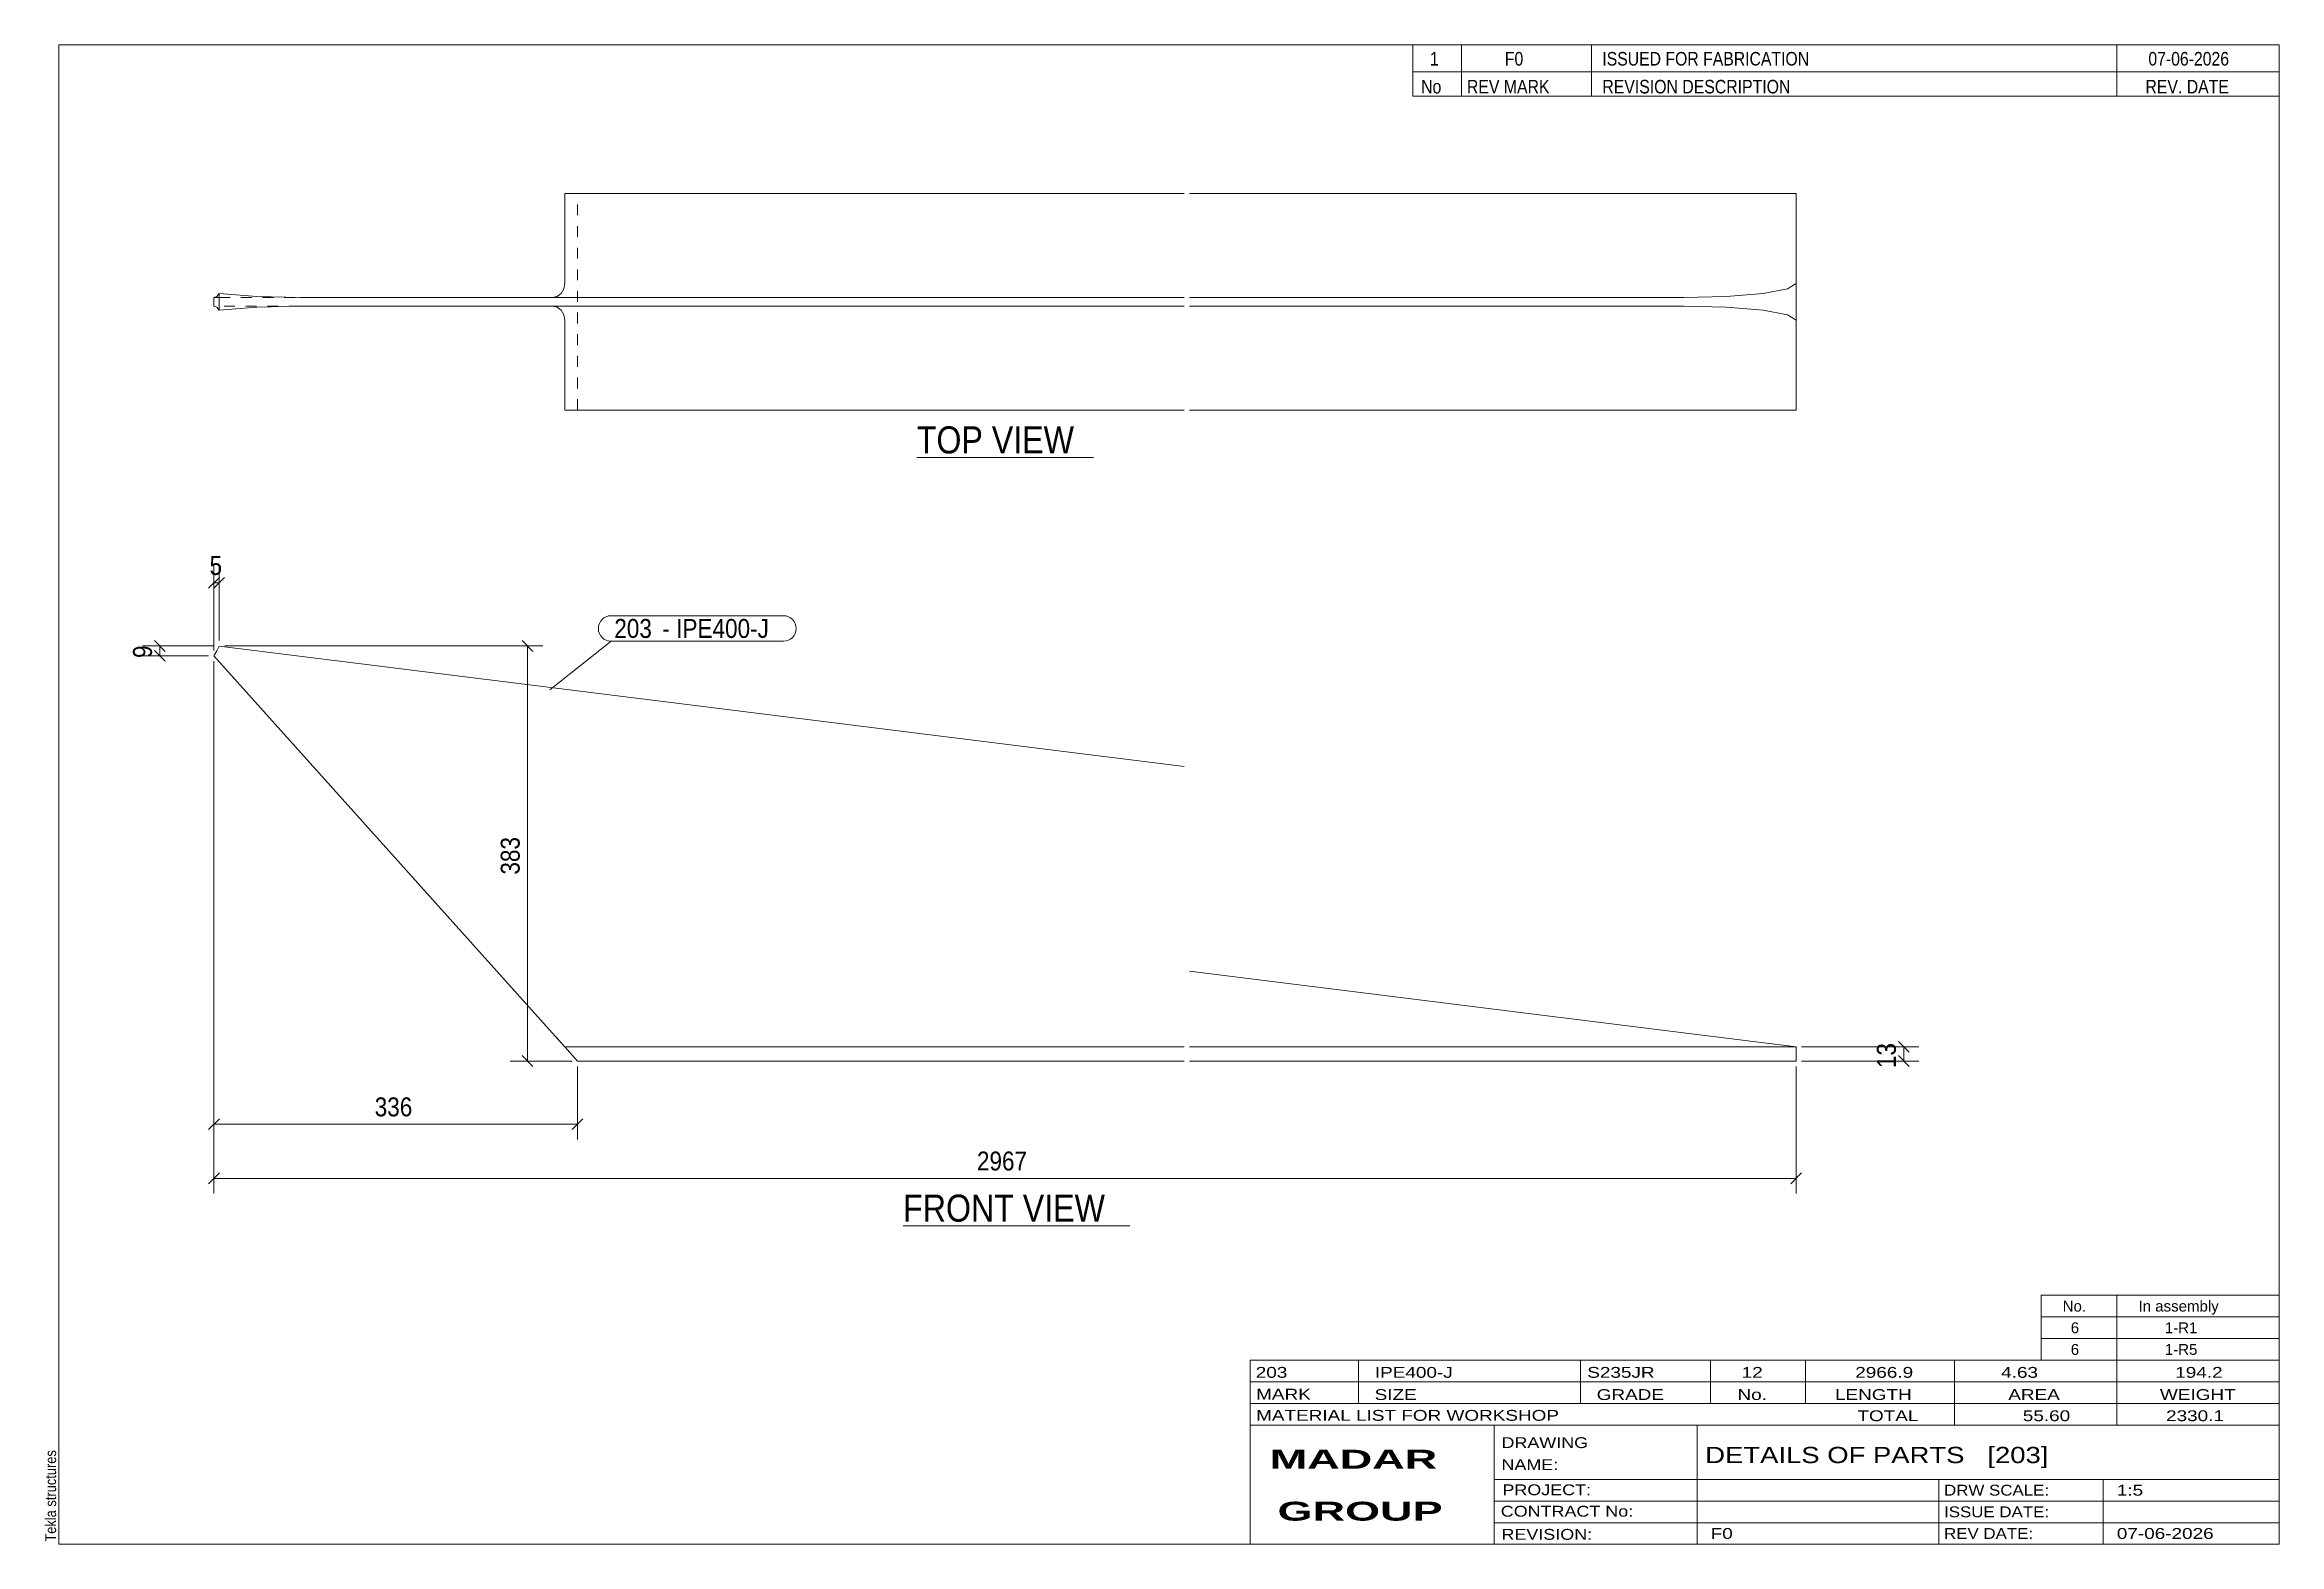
# Model space of a CAD drawing. Header units: millimetres. Extents: x 2 to 415, y 5 to 282.
import ezdxf

# ---------------------------------------------------------------- set-up
doc = ezdxf.new("R2010")
doc.units = ezdxf.units.MM
doc.linetypes.add('XKITLINE00', pattern=[0])
doc.linetypes.add('XKITLINE02', pattern=[4, 2, -2])
for name, color, linetype, lineweight in [('Dimensions', 7, 'Continuous', 0), ('DrawingSheet', 5, 'Continuous', 0), ('OtherObjectType', 7, 'Continuous', 0), ('Part', 2, 'Continuous', 0), ('PartMark', 7, 'Continuous', 0)]:
    doc.layers.add(name, color=color, linetype=linetype, lineweight=lineweight)
doc.styles.add('ARIAL', font='ARIAL.TTF')
doc.styles.add('ARIAL_BOLD', font='ARIALBD.TTF')
doc.styles.add('ARIAL_NARROW', font='ARIALN.TTF')

# ---------------------------------------------------------------- blocks, each defined once
blk = doc.blocks.new('*A1')
at = {"layer": 'Part', "color": 2, "linetype": 'XKITLINE00', "lineweight": 0}
for p, q in [((34.17, 170.06), (33.65, 169.1)), ((34.62, 170.91), (34.17, 170.06)), ((41.55, 170.06), (34.62, 170.91)), ((212.79, 148.66), (41.55, 170.06)), ((33.67, 169.07), (33.65, 169.1)), ((96.12, 99.47), (33.65, 169.1)), ((304.99, 99.47), (213.79, 110.87)), ((96.12, 99.47), (98.46, 96.87)), ((325.79, 96.87), (304.99, 99.47)), ((98.46, 96.87), (100.79, 94.27)), ((212.79, 96.87), (98.46, 96.87)), ((325.79, 96.87), (213.79, 96.87)), ((325.79, 94.27), (325.79, 96.87)), ((212.79, 94.27), (100.79, 94.27)), ((325.79, 94.27), (213.79, 94.27))]:
    blk.add_line(p, q, dxfattribs=at)
at = {"layer": 'Part', "color": 7, "linetype": 'XKITLINE02', "lineweight": 0}
for p, q in [((98.28, 97.07), (96.12, 99.47)), ((325.79, 96.87), (312.95, 98.47))]:
    blk.add_line(p, q, dxfattribs=at)
blk = doc.blocks.new('*A2')
at = {"layer": 'Part', "color": 2, "linetype": 'XKITLINE00', "lineweight": 0}
for p, q in [((212.79, 254.5), (98.46, 254.5)), ((98.46, 237.9), (98.46, 254.5)), ((325.79, 254.5), (213.79, 254.5)), ((325.79, 214.5), (325.79, 254.5)), ((34.17, 235.5), (33.65, 235.31)), ((33.65, 233.69), (33.65, 235.31)), ((34.62, 236.06), (34.17, 235.5)), ((34.62, 232.94), (34.62, 236.06)), ((41.55, 235.5), (34.62, 236.06)), ((49.51, 235.3), (41.55, 235.5)), ((212.79, 235.3), (49.51, 235.3)), ((96.12, 235.3), (97.02, 235.5)), ((97.02, 235.5), (97.77, 236.06)), ((97.77, 236.06), (98.28, 236.91)), ((98.28, 236.91), (98.46, 237.9)), ((304.99, 235.3), (213.79, 235.3)), ((304.98, 235.3), (304.99, 235.3)), ((312.95, 235.5), (304.99, 235.3)), ((319.7, 236.06), (312.95, 235.5)), ((324.21, 236.91), (319.7, 236.06)), ((325.79, 237.9), (324.21, 236.91)), ((33.65, 233.69), (34.17, 233.5)), ((34.17, 233.5), (34.62, 232.94)), ((34.62, 232.94), (41.55, 233.5)), ((41.55, 233.5), (49.51, 233.7)), ((212.79, 233.7), (49.51, 233.7)), ((97.02, 233.5), (96.12, 233.7)), ((97.77, 232.94), (97.02, 233.5)), ((98.28, 232.09), (97.77, 232.94)), ((98.46, 231.1), (98.28, 232.09)), ((98.46, 214.5), (98.46, 231.1)), ((304.99, 233.7), (213.79, 233.7)), ((304.98, 233.7), (304.99, 233.7)), ((304.99, 233.7), (312.95, 233.5)), ((312.95, 233.5), (319.7, 232.94)), ((319.7, 232.94), (324.21, 232.09)), ((324.21, 232.09), (325.79, 231.1)), ((212.79, 214.5), (98.46, 214.5)), ((325.79, 214.5), (213.79, 214.5))]:
    blk.add_line(p, q, dxfattribs=at)
at = {"layer": 'Part', "color": 7, "linetype": 'XKITLINE02', "lineweight": 0}
for p, q in [((100.79, 214.5), (100.79, 254.5)), ((33.65, 235.31), (33.67, 235.3)), ((33.67, 235.3), (34.62, 235.3)), ((34.62, 235.3), (49.51, 235.3)), ((33.67, 233.7), (33.65, 233.69)), ((49.51, 233.7), (33.67, 233.7))]:
    blk.add_line(p, q, dxfattribs=at)
blk = doc.blocks.new('*A3')
at = {"layer": 'DrawingSheet', "color": 5, "linetype": 'XKITLINE00', "lineweight": 0}
for p, q in [((415, 282), (5, 282)), ((5, 282), (5, 5)), ((415, 5), (415, 282)), ((5, 5), (415, 5))]:
    blk.add_line(p, q, dxfattribs=at)
at = {"layer": 'DrawingSheet', "color": 5, "style": 'ARIAL', "width": 0.85}
blk.add_text('Tekla structures', height=2, rotation=90, dxfattribs=at).set_placement((4.5, 5.5))
blk = doc.blocks.new('*A4')
at = {"layer": 'OtherObjectType', "color": 7, "linetype": 'XKITLINE00', "lineweight": 0}
for p, q in [((371, 51), (415, 51)), ((371, 47), (371, 51)), ((385, 47), (385, 51)), ((415, 47), (415, 51)), ((371, 47), (415, 47)), ((371, 43), (371, 47)), ((385, 43), (385, 47)), ((415, 43), (415, 47)), ((371, 43), (415, 43)), ((371, 39), (371, 43)), ((385, 39), (385, 43)), ((415, 39), (415, 43)), ((371, 39), (415, 39))]:
    blk.add_line(p, q, dxfattribs=at)
at = {"layer": 'OtherObjectType', "color": 7, "style": 'ARIAL_NARROW', "width": 1.211571}
for s, p in [('No.', (375, 48)), ('In assembly', (389, 48)), ('6', (376.5, 44)), ('1-R1', (393.86, 44)), ('6', (376.5, 40)), ('1-R5', (393.86, 40))]:
    blk.add_text(s, height=2, dxfattribs=at).set_placement(p)
blk = doc.blocks.new('*A5')
at = {"layer": 'OtherObjectType', "color": 7, "linetype": 'XKITLINE00', "lineweight": 0}
for p, q in [((255, 282), (415, 282)), ((415, 282), (255, 282)), ((255, 282), (255, 277)), ((264, 282), (264, 277)), ((288, 282), (288, 277)), ((385, 282), (385, 277)), ((415, 282), (415, 277)), ((255, 277), (415, 277)), ((255, 277), (255, 272.5)), ((255, 277), (415, 277)), ((264, 277), (264, 272.5)), ((288, 277), (288, 272.5)), ((385, 277), (385, 272.5)), ((415, 277), (415, 272.5)), ((415, 272.5), (255, 272.5))]:
    blk.add_line(p, q, dxfattribs=at)
at = {"layer": 'OtherObjectType', "color": 7, "style": 'ARIAL_NARROW'}
for s, width, p in [('1', 1.017001, (258.16, 278.15)), ('F0', 1.017001, (272, 278.15)), ('ISSUED FOR FABRICATION', 1.017001, (290, 278.15)), ('07-06-2026', 1.017001, (390.82, 278.15)), ('No', 1.02, (256.54, 273)), ('REV MARK', 1.02, (265, 273)), ('REVISION DESCRIPTION', 1.02, (290, 273)), ('REV. DATE', 1.02, (390.28, 273))]:
    blk.add_text(s, height=2.5, dxfattribs=dict(at, width=width)).set_placement(p)
blk = doc.blocks.new('*A6')
at = {"layer": 'OtherObjectType', "color": 7, "linetype": 'XKITLINE00', "lineweight": 0}
for p, q in [((225, 39), (415, 39)), ((225, 39), (225, 35)), ((225, 39), (415, 39)), ((245, 35), (245, 39)), ((286, 35), (286, 39)), ((310, 35), (310, 39)), ((327.5, 35), (327.5, 39)), ((355, 35), (355, 39)), ((385, 35), (385, 39)), ((415, 35), (415, 39)), ((225, 35), (415, 35)), ((225, 35), (225, 5)), ((225, 35), (415, 35)), ((245, 31), (245, 35)), ((286, 31), (286, 35)), ((310, 31), (310, 35)), ((327.5, 31), (327.5, 35)), ((355, 31), (355, 35)), ((385, 31), (385, 35)), ((415, 31), (415, 35)), ((225, 31), (415, 31)), ((355, 27), (355, 31)), ((385, 27), (385, 31)), ((415, 27), (415, 31)), ((225, 27), (415, 27)), ((270, 21), (270, 27)), ((307.5, 17), (307.5, 27)), ((415, 21), (415, 27)), ((270, 21), (270, 5)), ((415, 17), (415, 21)), ((270, 17), (415, 17)), ((307.5, 5), (307.5, 17)), ((352.16, 13), (352.16, 17)), ((382.5, 5), (382.5, 17)), ((415, 13), (415, 17)), ((270, 13), (415, 13)), ((352.16, 5), (352.16, 13)), ((415, 9), (415, 13)), ((270, 9), (415, 9)), ((415, 5), (415, 9)), ((225, 5), (415, 5)), ((262.5, 5), (415, 5))]:
    blk.add_line(p, q, dxfattribs=at)
at = {"layer": 'OtherObjectType', "color": 7, "style": 'ARIAL_NARROW'}
for s, height, width, p in [('203', 2, 1.525501, (226.01, 35.76)), ('IPE400-J', 2, 1.525501, (248, 35.76)), ('S235JR', 2, 1.525501, (287.22, 35.76)), ('12', 2, 1.525501, (315.73, 35.76)), ('2966.9', 2, 1.525501, (336.7, 35.76)), ('4.63', 2, 1.525501, (363.64, 35.76)), ('194.2', 2, 1.525501, (395.78, 35.76)), ('MARK', 2, 1.525501, (226.08, 31.73)), ('SIZE', 2, 1.525501, (247.96, 31.66)), ('GRADE', 2, 1.525501, (288.96, 31.66)), ('No.', 2, 1.525501, (314.96, 31.66)), ('LENGTH', 2, 1.525501, (332.96, 31.66)), ('AREA', 2, 1.525501, (364.96, 31.66)), ('WEIGHT', 2, 1.525501, (392.96, 31.66)), ('MATERIAL LIST FOR WORKSHOP', 2, 1.525501, (226.08, 27.82)), ('TOTAL', 2, 1.525501, (337.1, 27.75)), ('55.60', 2, 1.525501, (367.64, 27.75)), ('2330.1', 2, 1.525501, (394.09, 27.75)), ('DRAWING', 2, 1.445, (271.38, 22.78)), ('NAME:', 2, 1.445, (271.38, 18.72)), ('DETAILS OF PARTS   [203]', 3, 1.474651, (309, 20)), ('PROJECT:', 2, 1.445, (271.55, 14.07)), ('DRW SCALE:', 2, 1.36, (353.1, 14)), ('1:5', 2, 1.525501, (385, 14)), ('CONTRACT No:', 2, 1.445, (271.25, 10.11)), ('ISSUE DATE:', 2, 1.36, (353.1, 10)), ('REVISION:', 2, 1.445, (271.38, 5.84)), ('F0', 2, 1.525501, (310, 6)), ('REV DATE:', 2, 1.36, (353.1, 6)), ('07-06-2026', 2, 1.525501, (385, 6))]:
    blk.add_text(s, height=height, dxfattribs=dict(at, width=width)).set_placement(p)
at = {"layer": 'OtherObjectType', "color": 1, "style": 'ARIAL_BOLD', "width": 1.7}
for s, p in [('MADAR ', (228.58, 18.97)), ('GROUP', (230.03, 9.37))]:
    blk.add_text(s, height=3.5, dxfattribs=at).set_placement(p)
blk = doc.blocks.new('*A7')
at = {"layer": 'Dimensions', "color": 7, "linetype": 'XKITLINE00', "lineweight": 0}
for p, q in [((35.63, 170.93), (94.35, 170.93)), ((90.56, 171.92), (92.54, 169.94)), ((91.55, 94.27), (91.55, 170.93)), ((90.56, 95.26), (92.54, 93.28)), ((99.79, 94.27), (88.35, 94.27))]:
    blk.add_line(p, q, dxfattribs=at)
at = {"layer": 'Dimensions', "color": 3}
for p in [(91.55, 170.93), (91.55, 94.27)]:
    blk.add_point(p, dxfattribs=at)
at = {"layer": 'Dimensions', "color": 3, "style": 'ARIAL', "width": 0.85}
blk.add_text('383', height=3.5, rotation=90.0002, dxfattribs=at).set_placement((90.1, 128.71))
blk = doc.blocks.new('*A8')
at = {"layer": 'Dimensions', "color": 7, "linetype": 'XKITLINE00', "lineweight": 0}
for p, q in [((326.79, 96.87), (348.45, 96.87)), ((344.66, 97.86), (346.64, 95.88)), ((344.66, 95.26), (346.64, 93.28)), ((345.65, 94.27), (345.65, 96.87)), ((326.79, 94.27), (348.45, 94.27))]:
    blk.add_line(p, q, dxfattribs=at)
at = {"layer": 'Dimensions', "color": 3}
for p in [(345.65, 96.87), (345.65, 94.27)]:
    blk.add_point(p, dxfattribs=at)
at = {"layer": 'Dimensions', "color": 3, "style": 'ARIAL', "width": 0.85}
blk.add_text('13', height=3.5, rotation=90.0002, dxfattribs=at).set_placement((344.2, 92.97))
blk = doc.blocks.new('*A9')
at = {"layer": 'Dimensions', "color": 7, "linetype": 'XKITLINE00', "lineweight": 0}
for p, q in [((33.63, 170.93), (20.45, 170.93)), ((22.66, 171.92), (24.64, 169.94)), ((22.66, 170.09), (24.64, 168.11)), ((23.65, 169.1), (23.65, 170.93)), ((32.65, 169.1), (20.45, 169.1))]:
    blk.add_line(p, q, dxfattribs=at)
at = {"layer": 'Dimensions', "color": 3}
for p in [(23.65, 170.93), (23.65, 169.1)]:
    blk.add_point(p, dxfattribs=at)
at = {"layer": 'Dimensions', "color": 3, "style": 'ARIAL', "width": 0.85}
blk.add_text('9', height=3.5, rotation=90.0002, dxfattribs=at).set_placement((22.2, 168.72))
blk = doc.blocks.new('*A10')
at = {"layer": 'Dimensions', "color": 7, "linetype": 'XKITLINE00', "lineweight": 0}
for p, q in [((33.65, 168.1), (33.65, 69.8)), ((325.79, 93.27), (325.79, 69.8)), ((34.64, 73.59), (32.66, 71.61)), ((33.65, 72.6), (325.79, 72.6)), ((326.78, 73.59), (324.8, 71.61))]:
    blk.add_line(p, q, dxfattribs=at)
at = {"layer": 'Dimensions', "color": 3}
for p in [(33.65, 72.6), (325.79, 72.6)]:
    blk.add_point(p, dxfattribs=at)
at = {"layer": 'Dimensions', "color": 3, "style": 'ARIAL', "width": 0.85}
blk.add_text('2967', height=3.5, dxfattribs=at).set_placement((174.53, 74.05))
blk = doc.blocks.new('*A11')
at = {"layer": 'Dimensions', "color": 7, "linetype": 'XKITLINE00', "lineweight": 0}
for p, q in [((33.65, 170.1), (33.65, 185.8)), ((34.63, 171.93), (34.63, 185.8)), ((34.64, 183.59), (32.66, 181.61)), ((35.62, 183.59), (33.64, 181.61)), ((33.65, 182.6), (34.63, 182.6))]:
    blk.add_line(p, q, dxfattribs=at)
at = {"layer": 'Dimensions', "color": 3}
for p in [(33.65, 182.6), (34.63, 182.6)]:
    blk.add_point(p, dxfattribs=at)
at = {"layer": 'Dimensions', "color": 3, "style": 'ARIAL', "width": 0.85}
blk.add_text('5', height=3.5, dxfattribs=at).set_placement((32.84, 184.05))
blk = doc.blocks.new('*A12')
at = {"layer": 'Dimensions', "color": 7, "linetype": 'XKITLINE00', "lineweight": 0}
for p, q in [((33.65, 168.1), (33.65, 79.8)), ((100.79, 93.27), (100.79, 79.8)), ((34.64, 83.59), (32.66, 81.61)), ((33.65, 82.6), (100.79, 82.6)), ((101.78, 83.59), (99.8, 81.61))]:
    blk.add_line(p, q, dxfattribs=at)
at = {"layer": 'Dimensions', "color": 3}
for p in [(33.65, 82.6), (100.79, 82.6)]:
    blk.add_point(p, dxfattribs=at)
at = {"layer": 'Dimensions', "color": 3, "style": 'ARIAL', "width": 0.85}
blk.add_text('336', height=3.5, dxfattribs=at).set_placement((63.33, 84.05))
blk = doc.blocks.new('*A13')
at = {"layer": 'PartMark', "color": 7, "linetype": 'XKITLINE00', "lineweight": 0}
for p, q in [((106.97, 176.52), (138.81, 176.52)), ((95.66, 162.85), (106.97, 171.82)), ((106.97, 171.82), (138.81, 171.82))]:
    blk.add_line(p, q, dxfattribs=at)
for centre, start, end in [((106.97, 174.17), 90, 270), ((138.81, 174.17), 270, 90)]:
    blk.add_arc(centre, 2.35, start, end, dxfattribs=at)
at = {"layer": 'PartMark', "color": 1, "style": 'ARIAL', "width": 0.85}
blk.add_text('203', height=3.5, dxfattribs=at).set_placement((107.57, 172.42))
at = {"layer": 'PartMark', "color": 3, "style": 'ARIAL', "width": 0.85}
for s, p in [('-', (116.41, 172.42)), ('IPE400-J', (119.01, 172.42))]:
    blk.add_text(s, height=3.5, dxfattribs=at).set_placement(p)
blk = doc.blocks.new('*A14')
at = {"layer": 'OtherObjectType', "color": 7, "linetype": 'XKITLINE00', "lineweight": 0}
blk.add_line((160.9, 63.85), (202.75, 63.85), dxfattribs=at)
at = {"layer": 'OtherObjectType', "color": 3, "style": 'ARIAL', "width": 0.85}
blk.add_text('FRONT VIEW', height=5, dxfattribs=at).set_placement((160.9, 64.6))
blk = doc.blocks.new('*A15')
at = {"layer": 'OtherObjectType', "color": 7, "linetype": 'XKITLINE00', "lineweight": 0}
blk.add_line((163.42, 205.75), (196.02, 205.75), dxfattribs=at)
at = {"layer": 'OtherObjectType', "color": 3, "style": 'ARIAL', "width": 0.85}
blk.add_text('TOP VIEW', height=5, dxfattribs=at).set_placement((163.42, 206.5))

msp = doc.modelspace()

# ---------------------------------------------------------------- block references
at = {"lineweight": 0}
for name in ['*A3', '*A5', '*A2', '*A15', '*A11', '*A13', '*A9', '*A1', '*A7', '*A10', '*A12', '*A8', '*A14', '*A4', '*A6']:
    msp.add_blockref(name, (0, 0), dxfattribs=at)

doc.saveas('drawing.dxf')
